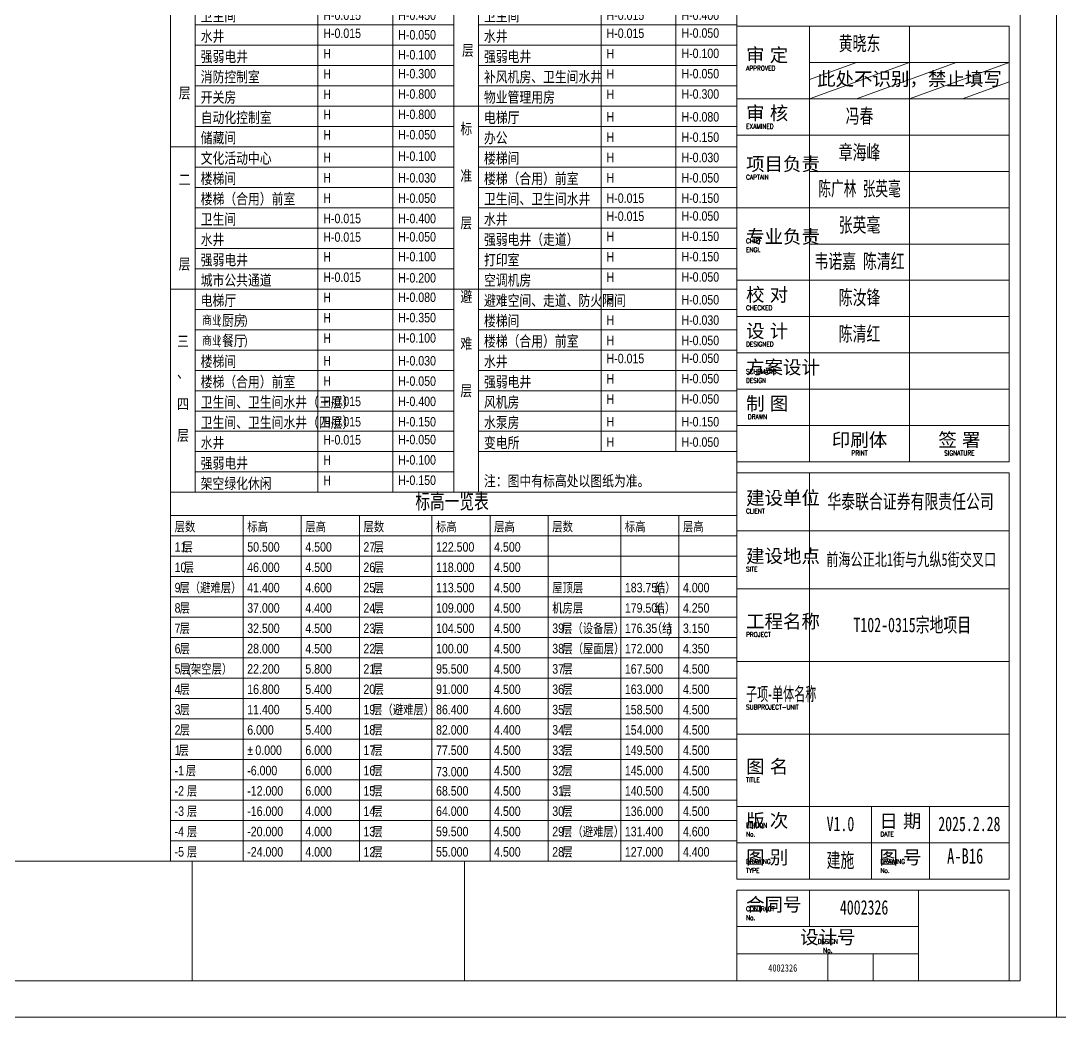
# Model space of a CAD drawing. Header units: millimetres. Extents: x 8533 to 398112, y -117646 to 105276.
# Drawn here: x 201385 to 230011, y 23204 to 50654 of the extents above; entities that cross this region are included whole.
import ezdxf

# ---------------------------------------------------------------- set-up
doc = ezdxf.new("R2010")
doc.units = ezdxf.units.MM
for name, color, linetype, lineweight in [('A-text', 7, 'Continuous', 13), ('A-text-DESC', 4, 'Continuous', 13), ('A1$0$TK', 4, 'Continuous', 13), ('A1$0$TK-TEXT', 7, 'Continuous', 13), ('A1$0$TK-不打印', 8, 'Continuous', 13), ('A1$0$VHBoundary', 4, 'Continuous', 13), ('PUB_TITLE', 4, 'Continuous', 13), ('TK', 4, 'Continuous', 13), ('塔楼-ARC-10F-20250714_dwg', 8, 'Continuous', 13), ('塔楼-STR-10F-梁板-20250510_dwg', 8, 'Continuous', 13), ('工规打印消防不打印字体', 4, 'Continuous', 13)]:
    doc.layers.add(name, color=color, linetype=linetype, lineweight=lineweight)
doc.styles.add('Arial_14', font='arial.ttf', dxfattribs={"height": 3.728009})
doc.styles.add('Arial_17', font='arial.ttf', dxfattribs={"width": 0.6, "height": 3.728009})
doc.styles.add('Arial_18', font='arial.ttf', dxfattribs={"width": 0.8, "height": 298.240705})
doc.styles.add('Arial_19', font='arial.ttf', dxfattribs={"width": 0.8, "height": 372.800881})
doc.styles.add('Arial_5', font='arial.ttf', dxfattribs={"width": 0.8, "height": 326.200771})
doc.styles.add('RomanC', font='romanc__.ttf', dxfattribs={"width": 0.9, "height": 1.3})
doc.styles.add('RomanC_3', font='romanc__.ttf', dxfattribs={"width": 0.8, "height": 1.3})
doc.styles.add('仿宋', font='simfang.ttf', dxfattribs={"width": 0.7, "height": 400})
doc.styles.add('仿宋_1', font='simfang.ttf', dxfattribs={"width": 0.64, "height": 400})
doc.styles.add('仿宋_2', font='simfang.ttf', dxfattribs={"width": 0.7, "height": 350})
doc.styles.add('仿宋_3', font='simfang.ttf', dxfattribs={"width": 0.7, "height": 200})
doc.styles.add('华文仿宋_2', font='STFANGSO.TTF', dxfattribs={"width": 0.7, "height": 418.604651})
doc.styles.add('新宋体_1', font='', dxfattribs={"width": 0.7, "height": 528.691983})
doc.styles.get('新宋体_1').set_extended_font_data('NSimSun')

# ---------------------------------------------------------------- blocks, each defined once
blk = doc.blocks.new('塔楼-ARC-10F-20250714_dwg_A1$0$template_31-施工图_A1_A1_0_0000_96bfb8f6bf39ce896c2a6bb48d8e90ee-2024813-10F_ARC_46_000_')
at = {"layer": 'A1$0$TK'}
for p, q in [((773, 273), (773, 153)), ((800.5, 273), (800.5, 153)), ((773, 263), (828, 263)), ((753, 253), (828, 253)), ((753, 243), (828, 243)), ((773, 233), (828, 233)), ((753, 223), (828, 223)), ((773, 213), (828, 213)), ((753, 203), (828, 203)), ((753, 193), (828, 193)), ((753, 183), (828, 183)), ((753, 173), (828, 173)), ((753, 163), (828, 163)), ((773, 150), (773, 38)), ((753, 134), (828, 134)), ((753, 118), (828, 118)), ((753, 98), (828, 98)), ((753, 78), (828, 78)), ((753, 58), (828, 58)), ((790, 58), (790, 38)), ((806, 58), (806, 38)), ((753, 48), (828, 48)), ((773, 35), (773, 25)), ((803, 10), (803, 35)), ((753, 25), (803, 25)), ((753, 17.5), (803, 17.5)), ((778, 10), (778, 17.5)), ((790.5, 10), (790.5, 17.5))]:
    blk.add_line(p, q, dxfattribs=at)
at = {"layer": 'A1$0$TK', "flags": 128}
for points in [[(0, 594), (841, 594), (841, 0), (0, 0)], [(25, 584), (25, 10), (831, 10), (831, 584)], [(753, 153), (828, 153), (828, 273), (753, 273)], [(753, 38), (828, 38), (828, 150), (753, 150)], [(753, 35), (828, 35), (828, 10), (753, 10)]]:
    blk.add_lwpolyline(points, close=True, dxfattribs=at)
at = {"layer": 'A1$0$TK-不打印'}
for p, q in [((773, 253), (800.5, 263)), ((773, 258.32), (785.87, 263)), ((785.87, 253), (813.37, 263)), ((800.5, 253), (828, 263)), ((815.13, 253), (828, 257.68)), ((603, 43), (603, 10)), ((678, 43), (678, 10))]:
    blk.add_line(p, q, dxfattribs=at)
at = {"layer": 'A1$0$TK-不打印', "flags": 128}
blk.add_lwpolyline([(378, 10), (378, 43), (753, 43)], dxfattribs=at)
at = {"layer": 'A1$0$VHBoundary', "flags": 128}
blk.add_lwpolyline([(0, 594), (841, 594), (841, 0), (0, 0)], close=True, dxfattribs=at)
at = {"layer": 'A1$0$TK'}
for s, insert, char_height, width, attachment_point, line_spacing_factor, style in [('审 定', (755.5, 266.91), 3.728, 17.5126, 1, 0.941778, 'Arial_14'), ('APPROVED', (755.5, 262.07), 1.3, 11.2274, 1, 1.125357, 'RomanC'), ('审 核', (755.5, 250.91), 3.728, 17.5126, 1, 0.941778, 'Arial_14'), ('EXAMINED', (755.5, 246.07), 1.3, 10.7311, 1, 1.125357, 'RomanC'), ('项目负责', (755.5, 236.91), 3.728, 28.0202, 1, 0.941778, 'Arial_14'), ('CAPTAIN', (755.5, 232.07), 1.3, 8.9633, 1, 1.125357, 'RomanC'), ('专业负责', (755.5, 216.91), 3.728, 28.0202, 1, 0.941778, 'Arial_14'), ('CHIEF\\PENGI.', (755.5, 214.51), 1.3, 6.3891, 1, 1.125357, 'RomanC'), ('校 对', (755.5, 200.91), 3.728, 17.5126, 1, 0.941778, 'Arial_14'), ('CHECKED', (755.5, 196.07), 1.3, 9.9868, 1, 1.125357, 'RomanC'), ('设 计', (755.5, 190.91), 3.728, 17.5126, 1, 0.941778, 'Arial_14'), ('DESIGNED', (755.5, 186.07), 1.3, 10.7311, 1, 1.125357, 'RomanC'), ('方案设计', (755.5, 180.91), 3.728, 28.0202, 1, 0.941778, 'Arial_14'), ('SCHEMATIC\\PDESIGN', (755.5, 178.51), 1.3, 10.6691, 1, 1.125357, 'RomanC_3'), ('制 图', (755.5, 170.91), 3.728, 17.5126, 1, 0.941778, 'Arial_14'), ('DRAWN', (756, 166.07), 1.3, 7.304, 1, 1.125357, 'RomanC'), ('印刷体', (786.75, 160.91), 3.728, 21.0152, 2, 0.941778, 'Arial_14'), ('签 署', (814.25, 160.91), 3.728, 17.5126, 2, 0.941778, 'Arial_14'), ('PRINT', (786.75, 156.07), 1.3, 6.3891, 2, 1.125357, 'RomanC'), ('SIGNATURE', (814.25, 156.07), 1.3, 12.0648, 2, 1.125357, 'RomanC'), ('建设单位', (755.5, 144.91), 3.728, 28.0202, 1, 0.941778, 'Arial_14'), ('CLIENT', (755.5, 140.07), 1.3, 7.4591, 1, 1.125357, 'RomanC'), ('建设地点', (755.5, 128.91), 3.728, 28.0202, 1, 0.941778, 'Arial_14'), ('SITE', (755.5, 124.07), 1.3, 4.6832, 1, 1.125357, 'RomanC'), ('工程名称', (755.5, 110.91), 3.728, 28.0202, 1, 0.941778, 'Arial_14'), ('PROJECT', (755.5, 106.07), 1.3, 9.3355, 1, 1.125357, 'RomanC'), ('子项-单体名称', (755.5, 90.91), 3.728, 26.6917, 1, 0.941778, 'Arial_17'), ('SUBPROJECT-UNIT', (755.5, 86.07), 1.3, 18.2367, 1, 1.125357, 'RomanC_3'), ('图 名', (755.5, 70.91), 3.728, 17.5126, 1, 0.941778, 'Arial_14'), ('TITLE', (755.5, 66.07), 1.3, 5.8153, 1, 1.125357, 'RomanC'), ('版 次', (755.5, 56.01), 3.728, 17.5126, 1, 0.941778, 'Arial_14'), ('日 期', (798, 55.91), 3.728, 17.5126, 2, 0.941778, 'Arial_14'), ('EDITION\\PNo.', (755.5, 53.51), 1.3, 8.4981, 1, 1.125357, 'RomanC'), ('DATE', (792.5, 51.07), 1.3, 5.3966, 1, 1.125357, 'RomanC'), ('图 别', (755.5, 45.91), 3.728, 17.5126, 1, 0.941778, 'Arial_14'), ('图 号', (798, 45.91), 3.728, 17.5126, 2, 0.941778, 'Arial_14'), ('DRAWING\\PTYPE', (755.5, 43.51), 1.3, 9.5526, 1, 1.125357, 'RomanC'), ('DRAWING\\PNo.', (792.5, 43.51), 1.3, 9.5526, 1, 1.125357, 'RomanC'), ('合同号', (755.5, 32.91), 3.728, 21.0152, 1, 0.941778, 'Arial_14'), ('CONTRACT\\PNo.', (755.5, 30.51), 1.3, 10.9948, 1, 1.125357, 'RomanC'), ('设计号', (778, 23.91), 3.728, 21.0152, 2, 0.941778, 'Arial_14'), ('DESIGN\\PNo.', (778, 21.51), 1.3, 7.9088, 2, 1.125357, 'RomanC')]:
    blk.add_mtext(s, dxfattribs=dict(at, insert=insert, char_height=char_height, width=width, attachment_point=attachment_point, line_spacing_factor=line_spacing_factor, style=style))
at = {"layer": 'A1$0$TK-不打印', "insert": (800.5, 260.35), "char_height": 3.728, "width": 70.0506, "attachment_point": 2, "line_spacing_factor": 0.941778, "style": 'Arial_14'}
blk.add_mtext('此处不识别，禁止填写', dxfattribs=at)
blk = doc.blocks.new('塔楼-ARC-10F-20250714_dwg_A1-2024814-10F_ARC_46_000_')
at = {"xscale": 100, "yscale": 100, "zscale": 100}
blk.add_blockref('塔楼-ARC-10F-20250714_dwg_A1$0$template_31-施工图_A1_A1_0_0000_96bfb8f6bf39ce896c2a6bb48d8e90ee-2024813-10F_ARC_46_000_', (78606, 14591), dxfattribs=at)
at = {"layer": 'A1$0$TK-TEXT', "attachment_point": 2, "line_spacing_factor": 0.898273}
for s, insert, char_height, width, style in [('黄晓东', (157281, 41617), 400, 1483.06, '仿宋'), ('冯春', (157281, 39617), 400, 988.71, '仿宋'), ('章海峰', (157281, 38617), 400, 1483.06, '仿宋'), ('陈广林 张英毫', (157281, 37617), 400, 2972.3, '仿宋_1'), ('张英毫', (157281, 36617), 400, 1483.06, '仿宋'), ('韦诺嘉 陈清红', (157281, 35617), 400, 3213.3, '仿宋'), ('陈汝锋', (157281, 34617), 400, 1483.06, '仿宋'), ('陈清红', (157281, 33617), 400, 1483.06, '仿宋'), ('华泰联合证券有限责任公司', (158686, 28999), 400, 5932.25, '仿宋'), ('前海公正北1街与九纵5街交叉口', (158703, 27375), 350, 6056.35, '仿宋_2'), ('T102-0315宗地项目', (158734, 25599), 400, 4202.01, '仿宋'), ('V1.0', (156756, 20117), 400, 988.71, '仿宋'), ('2025.2.28', (160306, 20117), 400, 2224.59, '仿宋'), ('建施', (156756, 19117), 400, 988.71, '仿宋'), ('4002326', (157406, 17817), 400, 1730.24, '仿宋'), ('4002326', (155166, 16048), 200, 865.19, '仿宋_3')]:
    blk.add_mtext(s, dxfattribs=dict(at, insert=insert, char_height=char_height, width=width, style=style))
blk = doc.blocks.new('塔楼-ARC-10F-20250714_dwg_A$C6A860F0D-2024815-10F_ARC_46_000_')
at = {"layer": 'A-text-DESC'}
for p, q in [((-16740, 15039), (-16740, 3139)), ((-14740, 15039), (-14740, 3139)), ((-12740, 15039), (-12740, 3139)), ((-10240, 15039), (-10240, 3139)), ((-8240, 15039), (-8240, 3139)), ((-6240, 15039), (-6240, 3139)), ((-3740, 15039), (-3740, 3139)), ((-1740, 15039), (-1740, 3139)), ((-19240, 14339), (260, 14339)), ((-19240, 13639), (260, 13639)), ((-19240, 12939), (260, 12939)), ((-19240, 12239), (260, 12239)), ((-19240, 11539), (260, 11539)), ((-19240, 10839), (260, 10839)), ((-19240, 10139), (260, 10139)), ((-19240, 9439), (260, 9439)), ((-19240, 8739), (260, 8739)), ((-19240, 8039), (260, 8039)), ((-19240, 7339), (260, 7339)), ((-19240, 6639), (260, 6639)), ((-19240, 5939), (260, 5939)), ((-19240, 5239), (260, 5239)), ((-19240, 4539), (260, 4539)), ((-19240, 3839), (260, 3839))]:
    blk.add_line(p, q, dxfattribs=at)
at = {"layer": 'A-text-DESC', "flags": 128}
blk.add_lwpolyline([(-19240, 15039), (260, 15039), (260, 3139), (-19240, 3139), (260, 3139), (260, 15839), (-19240, 15839), (-19240, 3139), (260, 3139), (-19240, 3139)], dxfattribs=at)
at = {"layer": 'A-text', "color": 4, "insert": (-10810, 15795), "char_height": 528.7, "width": 3192.32, "attachment_point": 1, "rotation": 0, "line_spacing_factor": 0.877739, "style": '新宋体_1'}
blk.add_mtext('标高一览表', dxfattribs=at)
at = {"layer": 'A-text-DESC', "char_height": 326.2, "attachment_point": 1, "line_spacing_factor": 0.941778, "style": 'Arial_5'}
for s, insert, width in [('层数', (-19100, 14820), 972.12), ('标高', (-16600, 14820), 972.12), ('层高', (-14600, 14820), 972.12), ('层数', (-12600, 14820), 972.12), ('标高', (-10100, 14820), 972.12), ('层高', (-8100, 14820), 972.12), ('层数', (-6100, 14820), 972.12), ('标高', (-3600, 14820), 972.12), ('层高', (-1600, 14820), 972.12), ('11', (-19100, 14120), 486.06), ('\\fArial|b0|i0|c134|p34|;\\W.8;层', (-18830, 14120), 486.06), ('50.500', (-16600, 14120), 1458.18), ('4.500', (-14600, 14120), 1215.15), ('27', (-12600, 14120), 486.06), ('\\fArial|b0|i0|c134|p34|;\\W.8;层', (-12252, 14120), 486.06), ('122.500', (-10100, 14120), 1701.21), ('4.500', (-8100, 14120), 1215.15), ('10', (-19100, 13420), 486.06), ('\\fArial|b0|i0|c134|p34|;\\W.8;层', (-18791, 13420), 486.06), ('46.000', (-16600, 13420), 1458.18), ('4.500', (-14600, 13420), 1215.15), ('26', (-12600, 13420), 486.06), ('\\fArial|b0|i0|c134|p34|;\\W.8;层', (-12252, 13420), 486.06), ('118.000', (-10100, 13420), 1701.21), ('4.500', (-8100, 13420), 1215.15), ('\\fArial|b0|i0|c134|p34|;\\W.8;9', (-19100, 12720), 243.03), ('层（避难层）', (-18936, 12720), 2916.36), ('41.400', (-16600, 12720), 1458.18), ('4.600', (-14600, 12720), 1215.15), ('25', (-12600, 12720), 486.06), ('\\fArial|b0|i0|c134|p34|;\\W.8;层', (-12252, 12720), 486.06), ('113.500', (-10100, 12720), 1701.21), ('4.500', (-8100, 12720), 1215.15), ('屋顶层', (-6100, 12720), 1458.18), ('183.75(', (-3600, 12720), 1701.21), ('结）', (-2567, 12720), 972.12), ('4.000', (-1600, 12720), 1215.15), ('\\fArial|b0|i0|c134|p34|;\\W.8;8', (-19100, 12020), 243.03), ('\\fArial|b0|i0|c134|p34|;\\W.8;层', (-18926, 12020), 486.06), ('37.000', (-16600, 12020), 1458.18), ('4.400', (-14600, 12020), 1215.15), ('24', (-12600, 12020), 486.06), ('\\fArial|b0|i0|c134|p34|;\\W.8;层', (-12252, 12020), 486.06), ('109.000', (-10100, 12020), 1701.21), ('4.500', (-8100, 12020), 1215.15), ('机房层', (-6100, 12020), 1458.18), ('179.50(', (-3600, 12020), 1701.21), ('结）', (-2577, 12020), 972.12), ('4.250', (-1600, 12020), 1215.15), ('\\fArial|b0|i0|c134|p34|;\\W.8;7', (-19100, 11320), 243.03), ('\\fArial|b0|i0|c134|p34|;\\W.8;层', (-18926, 11320), 486.06), ('32.500', (-16600, 11320), 1458.18), ('4.500', (-14600, 11320), 1215.15), ('23', (-12600, 11320), 486.06), ('\\fArial|b0|i0|c134|p34|;\\W.8;层', (-12252, 11320), 486.06), ('104.500', (-10100, 11320), 1701.21), ('4.500', (-8100, 11320), 1215.15), ('39', (-6100, 11320), 486.06), ('层（设备层）', (-5762, 11320), 2916.36), ('176.35', (-3600, 11320), 1458.18), ('（结', (-2673, 11320), 972.12), ('\\fArial|b0|i0|c134|p34|;\\W.8;)', (-2113, 11320), 243.03), ('3.150', (-1600, 11320), 1215.15), ('\\fArial|b0|i0|c134|p34|;\\W.8;6', (-19100, 10620), 243.03), ('\\fArial|b0|i0|c134|p34|;\\W.8;层', (-18926, 10620), 486.06), ('28.000', (-16600, 10620), 1458.18), ('4.500', (-14600, 10620), 1215.15), ('22', (-12600, 10620), 486.06), ('\\fArial|b0|i0|c134|p34|;\\W.8;层', (-12252, 10620), 486.06), ('100.00', (-10100, 10620), 1458.18), ('4.500', (-8100, 10620), 1215.15), ('38', (-6100, 10620), 486.06), ('层（屋面层）', (-5752, 10620), 2916.36), ('172.000', (-3600, 10620), 1701.21), ('4.350', (-1600, 10620), 1215.15), ('\\fArial|b0|i0|c134|p34|;\\W.8;5', (-19100, 9920), 243.03), ('\\fArial|b0|i0|c134|p34|;\\W.8;层', (-18926, 9920), 486.06), ('\\fArial|b0|i0|c134|p34|;\\W.8;(', (-18646, 9920), 243.03), ('架空层）', (-18540, 9920), 1944.24), ('22.200', (-16600, 9920), 1458.18), ('5.800', (-14600, 9920), 1215.15), ('21', (-12600, 9920), 486.06), ('\\fArial|b0|i0|c134|p34|;\\W.8;层', (-12291, 9920), 486.06), ('95.500', (-10100, 9920), 1458.18), ('4.500', (-8100, 9920), 1215.15), ('37', (-6100, 9920), 486.06), ('\\fArial|b0|i0|c134|p34|;\\W.8;层', (-5752, 9920), 486.06), ('167.500', (-3600, 9920), 1701.21), ('4.500', (-1600, 9920), 1215.15), ('\\fArial|b0|i0|c134|p34|;\\W.8;4', (-19100, 9220), 243.03), ('\\fArial|b0|i0|c134|p34|;\\W.8;层', (-18926, 9220), 486.06), ('16.800', (-16600, 9220), 1458.18), ('5.400', (-14600, 9220), 1215.15), ('20', (-12600, 9220), 486.06), ('\\fArial|b0|i0|c134|p34|;\\W.8;层', (-12252, 9220), 486.06), ('91.000', (-10100, 9220), 1458.18), ('4.500', (-8100, 9220), 1215.15), ('36', (-6100, 9220), 486.06), ('\\fArial|b0|i0|c134|p34|;\\W.8;层', (-5752, 9220), 486.06), ('163.000', (-3600, 9220), 1701.21), ('4.500', (-1600, 9220), 1215.15), ('\\fArial|b0|i0|c134|p34|;\\W.8;3', (-19100, 8520), 243.03), ('\\fArial|b0|i0|c134|p34|;\\W.8;层', (-18926, 8520), 486.06), ('11.400', (-16600, 8520), 1458.18), ('5.400', (-14600, 8520), 1215.15), ('19', (-12600, 8520), 486.06), ('层（避难层）', (-12301, 8520), 2916.36), ('86.400', (-10100, 8520), 1458.18), ('4.600', (-8100, 8520), 1215.15), ('35', (-6100, 8520), 486.06), ('\\fArial|b0|i0|c134|p34|;\\W.8;层', (-5752, 8520), 486.06), ('158.500', (-3600, 8520), 1701.21), ('4.500', (-1600, 8520), 1215.15), ('\\fArial|b0|i0|c134|p34|;\\W.8;2', (-19100, 7820), 243.03), ('\\fArial|b0|i0|c134|p34|;\\W.8;层', (-18926, 7820), 486.06), ('6.000', (-16600, 7820), 1215.15), ('5.400', (-14600, 7820), 1215.15), ('18', (-12600, 7820), 486.06), ('\\fArial|b0|i0|c134|p34|;\\W.8;层', (-12291, 7820), 486.06), ('82.000', (-10100, 7820), 1458.18), ('4.400', (-8100, 7820), 1215.15), ('34', (-6100, 7820), 486.06), ('\\fArial|b0|i0|c134|p34|;\\W.8;层', (-5752, 7820), 486.06), ('154.000', (-3600, 7820), 1701.21), ('4.500', (-1600, 7820), 1215.15), ('\\fArial|b0|i0|c134|p34|;\\W.8;1', (-19100, 7120), 243.03), ('\\fArial|b0|i0|c134|p34|;\\W.8;层', (-18965, 7120), 486.06), ('\\fArial|b0|i0|c134|p34|;\\W.8;±', (-16600, 7120), 486.06), ('0.000', (-16320, 7120), 1215.15), ('6.000', (-14600, 7120), 1215.15), ('17', (-12600, 7120), 486.06), ('\\fArial|b0|i0|c134|p34|;\\W.8;层', (-12291, 7120), 486.06), ('77.500', (-10100, 7120), 1458.18), ('4.500', (-8100, 7120), 1215.15), ('33', (-6100, 7120), 486.06), ('\\fArial|b0|i0|c134|p34|;\\W.8;层', (-5752, 7120), 486.06), ('149.500', (-3600, 7120), 1701.21), ('4.500', (-1600, 7120), 1215.15), ('\\fArial|b0|i0|c134|p34|;\\W.8;层', (-18714, 6420), 486.06), ('\\fArial|b0|i0|c134|p34|;\\W.8;层', (-12291, 6420), 486.06), ('\\fArial|b0|i0|c134|p34|;\\W.8;层', (-5752, 6420), 486.06), ('-1', (-19100, 6420), 486.06), ('-6.000', (-16600, 6420), 1458.18), ('6.000', (-14600, 6420), 1215.15), ('16', (-12600, 6420), 486.06), ('73.000', (-10100, 6380), 1458.18), ('4.500', (-8100, 6420), 1215.15), ('32', (-6100, 6420), 486.06), ('145.000', (-3600, 6420), 1701.21), ('4.500', (-1600, 6420), 1215.15), ('-2', (-19100, 5720), 486.06), ('\\fArial|b0|i0|c134|p34|;\\W.8;层', (-18675, 5720), 486.06), ('-12.000', (-16600, 5720), 1701.21), ('6.000', (-14600, 5720), 1215.15), ('\\fArial|b0|i0|c134|p34|;\\W.8;层', (-12291, 5720), 486.06), ('68.500', (-10100, 5720), 1458.18), ('4.500', (-8100, 5720), 1215.15), ('4.500', (-8100, 5720), 1215.15), ('31', (-6100, 5720), 486.06), ('\\fArial|b0|i0|c134|p34|;\\W.8;层', (-5791, 5720), 486.06), ('140.500', (-3600, 5720), 1701.21), ('4.500', (-1600, 5720), 1215.15), ('15', (-12600, 5720), 486.06), ('-3', (-19100, 5020), 486.06), ('\\fArial|b0|i0|c134|p34|;\\W.8;层', (-18675, 5020), 486.06), ('-16.000', (-16600, 5020), 1701.21), ('4.000', (-14600, 5020), 1215.15), ('14', (-12600, 5020), 486.06), ('\\fArial|b0|i0|c134|p34|;\\W.8;层', (-12291, 5020), 486.06), ('64.000', (-10100, 5020), 1458.18), ('4.500', (-8100, 5020), 1215.15), ('4.500', (-8100, 5020), 1215.15), ('30', (-6100, 5020), 486.06), ('\\fArial|b0|i0|c134|p34|;\\W.8;层', (-5752, 5020), 486.06), ('136.000', (-3600, 5020), 1701.21), ('4.500', (-1600, 5020), 1215.15), ('-4', (-19100, 4320), 486.06), ('\\fArial|b0|i0|c134|p34|;\\W.8;层', (-18675, 4320), 486.06), ('-20.000', (-16600, 4320), 1701.21), ('4.000', (-14600, 4320), 1215.15), ('13', (-12600, 4320), 486.06), ('\\fArial|b0|i0|c134|p34|;\\W.8;层', (-12291, 4320), 486.06), ('59.500', (-10100, 4320), 1458.18), ('4.500', (-8100, 4320), 1215.15), ('29', (-6100, 4320), 486.06), ('层（避难层）', (-5762, 4320), 2916.36), ('131.400', (-3600, 4320), 1701.21), ('4.600', (-1600, 4320), 1215.15), ('-5', (-19100, 3620), 486.06), ('\\fArial|b0|i0|c134|p34|;\\W.8;层', (-18675, 3620), 486.06), ('-24.000', (-16600, 3620), 1701.21), ('4.000', (-14600, 3620), 1215.15), ('12', (-12600, 3620), 486.06), ('\\fArial|b0|i0|c134|p34|;\\W.8;层', (-12291, 3620), 486.06), ('55.000', (-10100, 3620), 1458.18), ('4.500', (-8100, 3620), 1215.15), ('28', (-6100, 3620), 486.06), ('\\fArial|b0|i0|c134|p34|;\\W.8;层', (-5752, 3620), 486.06), ('127.000', (-3600, 3620), 1701.21), ('4.400', (-1600, 3620), 1215.15)]:
    blk.add_mtext(s, dxfattribs=dict(at, insert=insert, width=width))
blk = doc.blocks.new('塔楼-ARC-10F-20250714_dwg_A$C27622B48-2024816-10F_ARC_46_000_')
at = {"layer": 'A-text-DESC'}
for p, q in [((-25928, 11714), (-25928, -8613)), ((-23349, 11714), (-23349, -8613)), ((-21249, 11714), (-21249, -8613)), ((-16178, 11714), (-16178, -7213)), ((-13599, 11714), (-13599, -7213)), ((-30150, 10287), (-21249, 10287)), ((-20399, 10287), (-11499, 10287)), ((-30150, 9587), (-21249, 9587)), ((-20399, 9587), (-11499, 9587)), ((-30150, 6787), (-21249, 6787)), ((-20399, 6787), (-11499, 6787)), ((-30150, 6087), (-21249, 6087)), ((-20399, 6087), (-11499, 6087)), ((-30150, 5387), (-21249, 5387)), ((-20399, 5387), (-11499, 5387)), ((-30150, 3987), (-21249, 3987)), ((-20399, 3987), (-11499, 3987)), ((-20399, 3287), (-11499, 3287)), ((-30150, -2313), (-21249, -2313)), ((-20399, -2313), (-11499, -2313)), ((-30150, -3013), (-21249, -3013)), ((-20399, -3013), (-11499, -3013)), ((-30150, -5113), (-21249, -5113)), ((-20399, -5113), (-11499, -5113)), ((-20399, -5813), (-11499, -5813)), ((-30150, -6513), (-21249, -6513)), ((-20399, -6513), (-11499, -6513)), ((-20399, -7213), (-11499, -7213)), ((-30150, -7913), (-21249, -7913))]:
    blk.add_line(p, q, dxfattribs=at)
at = {"layer": 'A-text-DESC', "flags": 128}
for points in [[(-11499, 12887), (-11499, -8613), (-30999, -8613), (-30999, 12887), (-11499, 12887)], [(-30999, 11714), (-21249, 11714), (-11499, 11714)], [(-21249, 10987), (-30999, 10987), (-21249, 10987), (-11499, 10987), (-21249, 10987), (-30150, 10987), (-30150, -8613), (-21249, -8613), (-30150, -8613)], [(-11499, 10987), (-20399, 10987), (-20399, -8613), (-11499, -8613), (-20399, -8613)], [(-21249, 8887), (-30150, 8887), (-21249, 8887)], [(-11499, 8887), (-20399, 8887), (-11499, 8887)], [(-21249, 7487), (-30150, 7487), (-21249, 7487)], [(-11499, 7487), (-20399, 7487), (-11499, 7487)], [(-30150, 4687), (-21249, 4687), (-11499, 4687)], [(-30999, 3287), (-21249, 3287), (-30150, 3287), (-21249, 3287), (-30150, 3287)], [(-30150, 2587), (-21249, 2587), (-30150, 2587), (-21249, 2587)], [(-11499, 2587), (-20399, 2587), (-11499, 2587), (-20399, 2587), (-11499, 2587)], [(-30150, 1887), (-21249, 1887), (-30150, 1887), (-21249, 1887)], [(-11499, 1887), (-20399, 1887), (-11499, 1887), (-20399, 1887)], [(-21249, 1187), (-30150, 1187), (-21249, 1187)], [(-20399, 1187), (-11499, 1187), (-20399, 1187), (-11499, 1187)], [(-21249, 487), (-30150, 487), (-21249, 487)], [(-11499, 487), (-20399, 487), (-11499, 487)], [(-21249, -213), (-30150, -213), (-21249, -213)], [(-11499, -213), (-20399, -213), (-11499, -213)], [(-21249, -913), (-30150, -913), (-21249, -913)], [(-11499, -913), (-20399, -913), (-11499, -913)], [(-30150, -1613), (-21249, -1613), (-30150, -1613), (-21249, -1613), (-30999, -1613)], [(-11499, -1613), (-20399, -1613), (-11499, -1613), (-20399, -1613), (-11499, -1613), (-21249, -1613)], [(-21249, -3713), (-30150, -3713), (-21249, -3713), (-30150, -3713), (-21249, -3713)], [(-11499, -3713), (-20399, -3713), (-11499, -3713), (-20399, -3713), (-11499, -3713)], [(-21249, -4413), (-30150, -4413), (-21249, -4413)], [(-11499, -4413), (-20399, -4413), (-11499, -4413)], [(-21249, -5813), (-30150, -5813), (-21249, -5813)], [(-30150, -7213), (-21249, -7213), (-30150, -7213), (-21249, -7213)], [(-30999, -8613), (-21249, -8613), (-11499, -8613)]]:
    blk.add_lwpolyline(points, dxfattribs=at)
for points in [[(-21249, 8187), (-30150, 8187)], [(-11499, 8187), (-20399, 8187)]]:
    blk.add_lwpolyline(points, close=True, dxfattribs=at)
at = {"layer": 'PUB_TITLE'}
blk.add_line((-31001, 12887), (-21214, 12887), dxfattribs=at)
at = {"layer": 'A-text', "color": 4, "insert": (-25592, 12640), "char_height": 528.69, "width": 9576.96, "attachment_point": 1, "rotation": 0, "line_spacing_factor": 0.877739, "style": '新宋体_1'}
blk.add_mtext('各功能空间建筑及结构标高对应表', dxfattribs=at)
at = {"layer": 'A-text-DESC', "attachment_point": 1, "line_spacing_factor": 0.941778}
for s, insert, char_height, width, style in [('\\fArial|b0|i0|c134|p34|;\\W.8;部', (-29482, 11479), 372.8, 555.55, 'Arial_19'), ('\\fArial|b0|i0|c134|p34|;\\W.8;位', (-28952, 11479), 372.8, 555.55, 'Arial_19'), ('建筑完成面标高', (-25761, 11479), 372.8, 3888.88, 'Arial_19'), ('结构面标高', (-23192, 11479), 372.8, 2777.77, 'Arial_19'), ('\\fArial|b0|i0|c134|p34|;\\W.8;部', (-19731, 11479), 372.8, 555.55, 'Arial_19'), ('\\fArial|b0|i0|c134|p34|;\\W.8;位', (-19202, 11479), 372.8, 555.55, 'Arial_19'), ('建筑完成面标高', (-16010, 11479), 372.8, 3888.88, 'Arial_19'), ('结构面标高', (-13442, 11479), 372.8, 2777.77, 'Arial_19'), ('大堂、电梯厅', (-29960, 10779), 372.8, 3333.33, 'Arial_19'), ('\\fArial|b0|i0|c134|p34|;\\W.8;H', (-25739, 10780), 326.2, 243.03, 'Arial_5'), ('H-0.100', (-23159, 10780), 326.2, 1701.21, 'Arial_5'), ('电梯厅', (-20209, 10779), 372.8, 1666.66, 'Arial_19'), ('\\fArial|b0|i0|c134|p34|;\\W.8;H', (-15988, 10780), 326.2, 243.03, 'Arial_5'), ('H-0.080', (-13410, 10780), 326.2, 1701.21, 'Arial_5'), ('楼梯间', (-29960, 10079), 372.8, 1666.66, 'Arial_19'), ('\\fArial|b0|i0|c134|p34|;\\W.8;H', (-25739, 10080), 326.2, 243.03, 'Arial_5'), ('H-0.030', (-23159, 10080), 326.2, 1701.21, 'Arial_5'), ('\\fArial|b0|i0|c134|p34|;\\W.8;五', (-20965, 10306), 372.8, 555.55, 'Arial_19'), ('楼梯间', (-20209, 10079), 372.8, 1666.66, 'Arial_19'), ('\\fArial|b0|i0|c134|p34|;\\W.8;H', (-15988, 10080), 326.2, 243.03, 'Arial_5'), ('H-0.030', (-13410, 10080), 326.2, 1701.21, 'Arial_5'), ('楼梯（合用）前室', (-29960, 9379), 372.8, 4444.43, 'Arial_19'), ('\\fArial|b0|i0|c134|p34|;\\W.8;H', (-25739, 9380), 326.2, 243.03, 'Arial_5'), ('H-0.050', (-23159, 9380), 326.2, 1701.21, 'Arial_5'), ('楼梯（合用）前室', (-20209, 9379), 372.8, 4444.43, 'Arial_19'), ('\\fArial|b0|i0|c134|p34|;\\W.8;H', (-15988, 9380), 326.2, 243.03, 'Arial_5'), ('H-0.050', (-13410, 9380), 326.2, 1701.21, 'Arial_5'), ('\\fArial|b0|i0|c134|p34|;\\W.8;一', (-30716, 8838), 372.8, 555.55, 'Arial_19'), ('商业、文化活动中心', (-29960, 8679), 372.8, 4999.99, 'Arial_19'), ('\\fArial|b0|i0|c134|p34|;\\W.8;H', (-25739, 8680), 326.2, 243.03, 'Arial_5'), ('H-0.100', (-23159, 8680), 326.2, 1701.21, 'Arial_5'), ('架空绿化休闲', (-20209, 8679), 372.8, 3333.33, 'Arial_19'), ('H-0.015', (-15988, 8680), 326.2, 1701.21, 'Arial_5'), ('H-0.300', (-13410, 8680), 326.2, 1701.21, 'Arial_5'), ('卫生间', (-29960, 7979), 372.8, 1666.66, 'Arial_19'), ('H-0.015', (-25739, 7980), 326.2, 1701.21, 'Arial_5'), ('H-0.450', (-23159, 7980), 326.2, 1701.21, 'Arial_5'), ('卫生间', (-20209, 7979), 372.8, 1666.66, 'Arial_19'), ('H-0.015', (-15988, 7980), 326.2, 1701.21, 'Arial_5'), ('H-0.400', (-13410, 7980), 326.2, 1701.21, 'Arial_5'), ('水井', (-29960, 7279), 372.8, 1111.11, 'Arial_19'), ('H-0.015', (-25739, 7358), 326.2, 1701.21, 'Arial_5'), ('水井', (-20209, 7279), 372.8, 1111.11, 'Arial_19'), ('H-0.015', (-15988, 7358), 326.2, 1701.21, 'Arial_5'), ('H-0.050', (-13410, 7366), 326.2, 1701.21, 'Arial_5'), ('\\fArial|b0|i0|c134|p34|;\\W.8;层', (-20965, 6794), 372.8, 555.55, 'Arial_19'), ('强弱电井', (-29960, 6579), 372.8, 2222.22, 'Arial_19'), ('\\fArial|b0|i0|c134|p34|;\\W.8;H', (-25739, 6658), 326.2, 243.03, 'Arial_5'), ('强弱电井', (-20209, 6579), 372.8, 2222.22, 'Arial_19'), ('\\fArial|b0|i0|c134|p34|;\\W.8;H', (-15988, 6658), 326.2, 243.03, 'Arial_5'), ('H-0.100', (-13410, 6666), 326.2, 1701.21, 'Arial_5'), ('消防控制室', (-29960, 5879), 372.8, 2777.77, 'Arial_19'), ('\\fArial|b0|i0|c134|p34|;\\W.8;H', (-25739, 5958), 326.2, 243.03, 'Arial_5'), ('H-0.300', (-23159, 5966), 326.2, 1701.21, 'Arial_5'), ('补风机房、卫生间水井', (-20209, 5879), 372.8, 5555.54, 'Arial_19'), ('\\fArial|b0|i0|c134|p34|;\\W.8;H', (-15988, 5958), 326.2, 243.03, 'Arial_5'), ('H-0.050', (-13410, 5966), 326.2, 1701.21, 'Arial_5'), ('\\fArial|b0|i0|c134|p34|;\\W.8;层', (-30716, 5325), 372.8, 555.55, 'Arial_19'), ('开关房', (-29960, 5179), 372.8, 1666.66, 'Arial_19'), ('\\fArial|b0|i0|c134|p34|;\\W.8;H', (-25739, 5258), 326.2, 243.03, 'Arial_5'), ('H-0.800', (-23159, 5266), 326.2, 1701.21, 'Arial_5'), ('物业管理用房', (-20209, 5179), 372.8, 3333.33, 'Arial_19'), ('\\fArial|b0|i0|c134|p34|;\\W.8;H', (-15988, 5258), 326.2, 243.03, 'Arial_5'), ('H-0.300', (-13410, 5266), 326.2, 1701.21, 'Arial_5'), ('自动化控制室', (-29960, 4479), 372.8, 3333.33, 'Arial_19'), ('\\fArial|b0|i0|c134|p34|;\\W.8;H', (-25739, 4558), 326.2, 243.03, 'Arial_5'), ('H-0.800', (-23159, 4566), 326.2, 1701.21, 'Arial_5'), ('电梯厅', (-20209, 4479), 372.8, 1666.66, 'Arial_19'), ('\\fArial|b0|i0|c134|p34|;\\W.8;H', (-15988, 4480), 326.2, 243.03, 'Arial_5'), ('H-0.080', (-13410, 4480), 326.2, 1701.21, 'Arial_5'), ('\\fArial|b0|i0|c134|p34|;\\W.8;标', (-21022, 4092), 372.8, 555.55, 'Arial_19'), ('储藏间', (-29960, 3779), 372.8, 1666.66, 'Arial_19'), ('\\fArial|b0|i0|c134|p34|;\\W.8;H', (-25739, 3858), 326.2, 243.03, 'Arial_5'), ('H-0.050', (-23159, 3866), 326.2, 1701.21, 'Arial_5'), ('办公', (-20209, 3779), 372.8, 1111.11, 'Arial_19'), ('\\fArial|b0|i0|c134|p34|;\\W.8;H', (-15988, 3780), 326.2, 243.03, 'Arial_5'), ('H-0.150', (-13410, 3780), 326.2, 1701.21, 'Arial_5'), ('文化活动中心', (-29960, 3079), 372.8, 3333.33, 'Arial_19'), ('\\fArial|b0|i0|c134|p34|;\\W.8;H', (-25739, 3080), 326.2, 243.03, 'Arial_5'), ('楼梯间', (-20209, 3079), 372.8, 1666.66, 'Arial_19'), ('\\fArial|b0|i0|c134|p34|;\\W.8;H', (-15988, 3080), 326.2, 243.03, 'Arial_5'), ('H-0.030', (-13410, 3080), 326.2, 1701.21, 'Arial_5'), ('\\fArial|b0|i0|c134|p34|;\\W.8;准', (-21022, 2472), 372.8, 555.55, 'Arial_19'), ('\\fArial|b0|i0|c134|p34|;\\W.8;二', (-30719, 2340), 372.8, 555.55, 'Arial_19'), ('楼梯间', (-29960, 2379), 372.8, 1666.66, 'Arial_19'), ('\\fArial|b0|i0|c134|p34|;\\W.8;H', (-25739, 2380), 326.2, 243.03, 'Arial_5'), ('H-0.030', (-23159, 2380), 326.2, 1701.21, 'Arial_5'), ('楼梯（合用）前室', (-20209, 2379), 372.8, 4444.43, 'Arial_19'), ('\\fArial|b0|i0|c134|p34|;\\W.8;H', (-15988, 2380), 326.2, 243.03, 'Arial_5'), ('H-0.050', (-13410, 2380), 326.2, 1701.21, 'Arial_5'), ('楼梯（合用）前室', (-29960, 1679), 372.8, 4444.43, 'Arial_19'), ('\\fArial|b0|i0|c134|p34|;\\W.8;H', (-25739, 1680), 326.2, 243.03, 'Arial_5'), ('H-0.050', (-23159, 1680), 326.2, 1701.21, 'Arial_5'), ('卫生间、卫生间水井', (-20209, 1679), 372.8, 4999.99, 'Arial_19'), ('H-0.015', (-15988, 1680), 326.2, 1701.21, 'Arial_5'), ('H-0.150', (-13410, 1680), 326.2, 1701.21, 'Arial_5'), ('卫生间', (-29960, 979), 372.8, 1666.66, 'Arial_19'), ('H-0.015', (-25739, 980), 326.2, 1701.21, 'Arial_5'), ('H-0.400', (-23159, 980), 326.2, 1701.21, 'Arial_5'), ('\\fArial|b0|i0|c134|p34|;\\W.8;层', (-21022, 852), 372.8, 555.55, 'Arial_19'), ('水井', (-20209, 979), 372.8, 1111.11, 'Arial_19'), ('H-0.015', (-15988, 1058), 326.2, 1701.21, 'Arial_5'), ('H-0.050', (-13410, 1066), 326.2, 1701.21, 'Arial_5'), ('\\fArial|b0|i0|c134|p34|;\\W.8;H', (-15988, 358), 326.2, 243.03, 'Arial_5'), ('H-0.150', (-13410, 366), 326.2, 1701.21, 'Arial_5'), ('水井', (-29960, 279), 372.8, 1111.11, 'Arial_19'), ('H-0.015', (-25739, 340), 326.2, 1701.21, 'Arial_5'), ('H-0.050', (-23159, 347), 326.2, 1701.21, 'Arial_5'), ('强弱电井（走道）', (-20209, 279), 372.8, 4444.43, 'Arial_19'), ('\\fArial|b0|i0|c134|p34|;\\W.8;H', (-25739, -342), 326.2, 243.03, 'Arial_5'), ('\\fArial|b0|i0|c134|p34|;\\W.8;H', (-15988, -342), 326.2, 243.03, 'Arial_5'), ('H-0.150', (-13410, -334), 326.2, 1701.21, 'Arial_5'), ('\\fArial|b0|i0|c134|p34|;\\W.8;层', (-30719, -564), 372.8, 555.55, 'Arial_19'), ('强弱电井', (-29960, -421), 372.8, 2222.22, 'Arial_19'), ('打印室', (-20209, -421), 372.8, 1666.66, 'Arial_19'), ('城市公共通道', (-29960, -1121), 372.8, 3333.33, 'Arial_19'), ('H-0.015', (-25739, -1042), 326.2, 1701.21, 'Arial_5'), ('空调机房', (-20209, -1121), 372.8, 2222.22, 'Arial_19'), ('\\fArial|b0|i0|c134|p34|;\\W.8;H', (-15988, -1042), 326.2, 243.03, 'Arial_5'), ('H-0.050', (-13410, -1034), 326.2, 1701.21, 'Arial_5'), ('电梯厅', (-29960, -1821), 372.8, 1666.66, 'Arial_19'), ('\\fArial|b0|i0|c134|p34|;\\W.8;H', (-25739, -1742), 326.2, 243.03, 'Arial_5'), ('H-0.080', (-23159, -1734), 326.2, 1701.21, 'Arial_5'), ('\\fArial|b0|i0|c134|p34|;\\W.8;避', (-21022, -1688), 372.8, 555.55, 'Arial_19'), ('避难空间、走道、防火隔间', (-20209, -1821), 372.8, 6666.65, 'Arial_19'), ('\\fArial|b0|i0|c134|p34|;\\W.8;H', (-15988, -1820), 326.2, 243.03, 'Arial_5'), ('H-0.050', (-13410, -1820), 326.2, 1701.21, 'Arial_5'), ('厨房', (-29225, -2505), 372.8, 1111.11, 'Arial_19'), ('\\fArial|b0|i0|c134|p34|;\\W.8;H', (-25739, -2442), 326.2, 243.03, 'Arial_5'), ('H-0.350', (-23159, -2434), 326.2, 1701.21, 'Arial_5'), ('楼梯间', (-20209, -2521), 372.8, 1666.66, 'Arial_19'), ('\\fArial|b0|i0|c134|p34|;\\W.8;H', (-15988, -2520), 326.2, 243.03, 'Arial_5'), ('H-0.030', (-13410, -2520), 326.2, 1701.21, 'Arial_5'), ('餐厅', (-29225, -3205), 372.8, 1111.11, 'Arial_19'), ('\\fArial|b0|i0|c134|p34|;\\W.8;H', (-25739, -3142), 326.2, 243.03, 'Arial_5'), ('H-0.100', (-23159, -3134), 326.2, 1701.21, 'Arial_5'), ('楼梯（合用）前室', (-20209, -3221), 372.8, 4444.43, 'Arial_19'), ('\\fArial|b0|i0|c134|p34|;\\W.8;H', (-15988, -3220), 326.2, 243.03, 'Arial_5'), ('H-0.050', (-13410, -3220), 326.2, 1701.21, 'Arial_5'), ('\\fArial|b0|i0|c134|p34|;\\W.8;三', (-30773, -3226), 372.8, 555.55, 'Arial_19'), ('\\fArial|b0|i0|c134|p34|;\\W.8;难', (-21022, -3308), 372.8, 555.55, 'Arial_19'), ('楼梯间', (-29960, -3921), 372.8, 1666.66, 'Arial_19'), ('\\fArial|b0|i0|c134|p34|;\\W.8;H', (-25739, -3920), 326.2, 243.03, 'Arial_5'), ('H-0.030', (-23159, -3920), 326.2, 1701.21, 'Arial_5'), ('水井', (-20209, -3921), 372.8, 1111.11, 'Arial_19'), ('H-0.015', (-15988, -3842), 326.2, 1701.21, 'Arial_5'), ('H-0.050', (-13410, -3834), 326.2, 1701.21, 'Arial_5'), ('\\fArial|b0|i0|c134|p34|;\\W.8;、', (-30773, -4306), 372.8, 555.55, 'Arial_19'), ('楼梯（合用）前室', (-29960, -4621), 372.8, 4444.43, 'Arial_19'), ('\\fArial|b0|i0|c134|p34|;\\W.8;H', (-25739, -4620), 326.2, 243.03, 'Arial_5'), ('H-0.050', (-23159, -4620), 326.2, 1701.21, 'Arial_5'), ('强弱电井', (-20209, -4621), 372.8, 2222.22, 'Arial_19'), ('\\fArial|b0|i0|c134|p34|;\\W.8;H', (-15988, -4542), 326.2, 243.03, 'Arial_5'), ('H-0.050', (-13410, -4534), 326.2, 1701.21, 'Arial_5'), ('\\fArial|b0|i0|c134|p34|;\\W.8;层', (-21022, -4928), 372.8, 555.55, 'Arial_19'), ('卫生间、卫生间水井（三层）', (-29960, -5321), 372.8, 7222.21, 'Arial_19'), ('H-0.015', (-25739, -5320), 326.2, 1701.21, 'Arial_5'), ('H-0.400', (-23159, -5320), 326.2, 1701.21, 'Arial_5'), ('风机房', (-20209, -5321), 372.8, 1666.66, 'Arial_19'), ('\\fArial|b0|i0|c134|p34|;\\W.8;H', (-15988, -5242), 326.2, 243.03, 'Arial_5'), ('H-0.050', (-13410, -5234), 326.2, 1701.21, 'Arial_5'), ('\\fArial|b0|i0|c134|p34|;\\W.8;四', (-30773, -5386), 372.8, 555.55, 'Arial_19'), ('卫生间、卫生间水井（四层）', (-29960, -6021), 372.8, 7222.21, 'Arial_19'), ('H-0.015', (-25739, -6020), 326.2, 1701.21, 'Arial_5'), ('H-0.150', (-23159, -6020), 326.2, 1701.21, 'Arial_5'), ('水泵房', (-20209, -6021), 372.8, 1666.66, 'Arial_19'), ('\\fArial|b0|i0|c134|p34|;\\W.8;H', (-15988, -6020), 326.2, 243.03, 'Arial_5'), ('H-0.150', (-13410, -6020), 326.2, 1701.21, 'Arial_5'), ('\\fArial|b0|i0|c134|p34|;\\W.8;层', (-30773, -6466), 372.8, 555.55, 'Arial_19'), ('水井', (-29960, -6721), 372.8, 1111.11, 'Arial_19'), ('H-0.015', (-25739, -6642), 326.2, 1701.21, 'Arial_5'), ('H-0.050', (-23159, -6634), 326.2, 1701.21, 'Arial_5'), ('变电所', (-20209, -6721), 372.8, 1666.66, 'Arial_19'), ('\\fArial|b0|i0|c134|p34|;\\W.8;H', (-15988, -6720), 326.2, 243.03, 'Arial_5'), ('H-0.050', (-13410, -6720), 326.2, 1701.21, 'Arial_5'), ('强弱电井', (-29960, -7421), 372.8, 2222.22, 'Arial_19'), ('\\fArial|b0|i0|c134|p34|;\\W.8;H', (-25739, -7342), 326.2, 243.03, 'Arial_5'), ('H-0.100', (-23159, -7334), 326.2, 1701.21, 'Arial_5'), ('架空绿化休闲', (-29960, -8121), 372.8, 3333.33, 'Arial_19'), ('\\fArial|b0|i0|c134|p34|;\\W.8;H', (-25739, -8042), 326.2, 243.03, 'Arial_5'), ('H-0.150', (-23159, -8034), 326.2, 1701.21, 'Arial_5'), ('注：图中有标高处以图纸为准。', (-20209, -8034), 372.8, 7777.76, 'Arial_19')]:
    blk.add_mtext(s, dxfattribs=dict(at, insert=insert, char_height=char_height, width=width, style=style))
at = {"layer": 'A-text-DESC', "color": 2, "char_height": 326.2, "width": 1701.21, "attachment_point": 1, "line_spacing_factor": 0.941778, "style": 'Arial_5'}
for s, insert in [('H-0.050', (-23159, 7305)), ('H-0.100', (-23159, 6618)), ('H-0.100', (-23159, 3126)), ('H-0.100', (-23159, -334)), ('H-0.200', (-23159, -1064))]:
    blk.add_mtext(s, dxfattribs=dict(at, insert=insert))
at = {"layer": '工规打印消防不打印字体', "color": 6, "attachment_point": 1, "line_spacing_factor": 0.941778, "style": 'Arial_18'}
for s, insert, char_height, width in [('商业', (-29908, -2534), 298.2, 888.92), ('\\fArial|b0|i0|c134|p34|;\\W.8;(', (-29396, -2534), 298.24, 222.23), ('\\fArial|b0|i0|c134|p34|;\\W.8;)', (-28461, -2534), 298.24, 222.23), ('商业', (-29908, -3234), 298.2, 888.92), ('\\fArial|b0|i0|c134|p34|;\\W.8;(', (-29396, -3234), 298.24, 222.23), ('\\fArial|b0|i0|c134|p34|;\\W.8;)', (-28461, -3234), 298.24, 222.23)]:
    blk.add_mtext(s, dxfattribs=dict(at, insert=insert, char_height=char_height, width=width))
blk = doc.blocks.new('塔楼-ARC-10F-20250714_dwg-2024558-10F_ARC_46_000_')
blk.add_blockref('塔楼-ARC-10F-20250714_dwg_A1-2024814-10F_ARC_46_000_', (1084115, 555274))
at = {"xscale": 0.8, "yscale": 0.8, "zscale": 0.8}
for name, p in [('塔楼-ARC-10F-20250714_dwg_A$C27622B48-2024816-10F_ARC_46_000_', (1247220, 591215)), ('塔楼-ARC-10F-20250714_dwg_A$C6A860F0D-2024815-10F_ARC_46_000_', (1237813, 571654))]:
    blk.add_blockref(name, p, dxfattribs=at)
at = {"layer": 'TK', "color": 2, "insert": (1243807, 574516), "char_height": 418.6, "width": 1384.68, "attachment_point": 1, "line_spacing_factor": 1.073544, "style": '华文仿宋_2'}
blk.add_mtext('A-B16', dxfattribs=at)
blk = doc.blocks.new('塔楼-STR-10F-梁板-20250510_dwg-1682977-10F_STR_45_850_')
at = {"layer": 'A1$0$TK', "flags": 128}
blk.add_lwpolyline([(-16198, 738752), (67902, 738752), (67902, 679352), (-16198, 679352)], close=True, dxfattribs=at)
at = {"layer": 'A1$0$VHBoundary', "flags": 128}
blk.add_lwpolyline([(-16198, 738752), (67902, 738752), (67902, 679352), (-16198, 679352)], close=True, dxfattribs=at)

msp = doc.modelspace()

# ---------------------------------------------------------------- block references
at = {"layer": '塔楼-ARC-10F-20250714_dwg', "color": 7}
msp.add_blockref('塔楼-ARC-10F-20250714_dwg-2024558-10F_ARC_46_000_', (-1016912, -546660), dxfattribs=at)
at = {"layer": '塔楼-STR-10F-梁板-20250510_dwg', "color": 4}
msp.add_blockref('塔楼-STR-10F-梁板-20250510_dwg-1682977-10F_STR_45_850_', (246107, -656148), dxfattribs=at)

doc.saveas('drawing.dxf')
